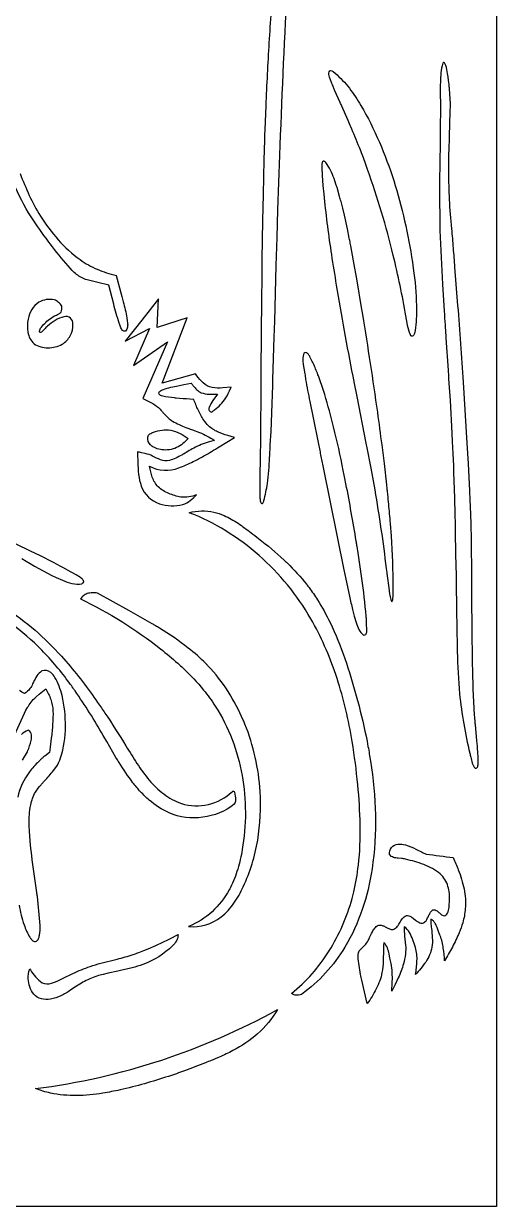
# Model space of a CAD drawing. Header units: inches. Extents: x 35.5 to 88, y 0 to 97.1.
# Drawn here: x 74.94 to 87.96, y 0 to 32.55 of the extents above; entities that cross this region are included whole.
import ezdxf

# ---------------------------------------------------------------- set-up
doc = ezdxf.new("R2010")
doc.units = ezdxf.units.IN
doc.header["$MEASUREMENT"] = 0
doc.layers.add('IMAGE_2', color=7, linetype='Continuous')

msp = doc.modelspace()

# ---------------------------------------------------------------- linework, layer by layer
for points in [[(81.813, 33.758, 0.001108), (81.701, 32.027, 0.004502), (81.61, 30.296), (81.586, 29.633), (81.581, 29.488), (81.576, 29.347), (81.56, 28.803), (81.537, 27.85), (81.524, 27.136), (81.508, 26.064), (81.502, 25.528), (81.496, 24.992), (81.48, 22.996), (81.476, 22.497, -0.001035), (81.47, 21.749), (81.463, 21, -0.006764), (81.458, 20.629), (81.448, 20.073, 0.008399), (81.453, 19.516, 0.085523), (81.462, 19.415, 0.075278), (81.478, 19.369, 0.243631), (81.508, 19.341, 0.228559), (81.531, 19.354, 0.090803), (81.563, 19.425, 0.02527), (81.656, 19.895, 0.020841), (81.719, 20.611, 0.016094), (81.724, 20.701, 0.019623), (81.728, 20.78, 0.021491), (81.731, 20.849, -0.022384), (81.734, 20.909, -0.022652), (81.736, 20.961), (81.757, 21.329), (81.787, 22.091, 0.002881), (81.81, 22.758), (81.846, 23.926), (81.858, 24.364), (81.901, 25.896), (81.924, 26.662), (81.948, 27.428), (82.001, 28.928, -0.003808), (82.199, 33.429)], [(74.848, 28.423, 0.01858), (75.099, 27.826, 0.03138), (75.404, 27.255, 0.041026), (75.894, 26.605, 0.051263), (76.496, 26.057, 0.060554), (76.972, 25.79, 0.032656), (77.49, 25.617), (77.651, 25.038), (77.689, 24.892, -0.01566), (77.788, 24.452, 0.054732), (77.793, 24.406, -0.009934), (77.804, 24.325, -0.06669), (77.805, 24.201, -0.186424), (77.746, 24.092, -0.28523), (77.67, 24.11, -0.111195), (77.614, 24.208, 0.018763), (77.574, 24.312, -0.01277), (77.424, 24.83), (77.29, 25.353), (76.99, 25.424, -0.007498), (76.84, 25.461), (76.691, 25.503, -0.115013), (76.401, 25.652, -0.03591), (76.28, 25.762), (76.224, 25.821), (76.169, 25.882, -0.018072), (75.677, 26.488, -0.015621), (75.222, 27.123, -0.044603), (74.723, 28.044)], [(74.894, 17.83, 0.022721), (75.842, 17.305), (76.01, 17.233, 0.04401), (76.273, 17.146, 0.099336), (76.55, 17.137, 0.057174), (76.584, 17.161, 0.364562), (76.593, 17.226, 0.111843), (76.52, 17.299, 0.019255), (76.389, 17.38, -0.023445), (76.322, 17.417, -0.041406), (76.257, 17.457), (76.019, 17.587), (75.967, 17.614), (75.764, 17.721), (75.406, 17.902), (75.136, 18.036), (74.322, 18.428)], [(74.437, 16.461, -0.041205), (75.259, 15.859, -0.029907), (75.984, 15.144), (76.11, 15.001, -0.026375), (76.982, 13.87, -0.005895), (77.184, 13.575, -0.009549), (77.761, 12.673, 0.005712), (78.064, 12.189, 0.031176), (78.404, 11.731, 0.05671), (78.802, 11.35, 0.082471), (79.287, 11.089, 0.13936), (80.031, 11.062, 0.130198), (80.688, 11.413, -0.662508), (80.747, 11.399, -0.08055), (80.777, 11.186, -0.145858), (80.745, 11.068, -0.132647), (79.88, 10.707, -0.13799), (78.95, 10.831, -0.074857), (78.401, 11.183, -0.025691), (78.166, 11.409, -0.02149), (77.955, 11.658, -0.024584), (77.574, 12.214, -0.013517), (77.487, 12.358), (77.233, 12.795), (77.135, 12.962, 0.020504), (76.36, 14.188, 0.010952), (76.308, 14.262, 0.015355), (76.208, 14.4, 0.036128), (75.441, 15.31, 0.086389), (73.624, 16.62)], [(74.818, 8.292, 0.041455), (74.957, 7.748, 0.050168), (75.114, 7.407, 0.059235), (75.16, 7.346, 0.082199), (75.217, 7.298, 0.171399), (75.268, 7.287, 0.200175), (75.327, 7.328, 0.075342), (75.367, 7.412, 0.043652), (75.381, 7.461, 0.08784), (75.395, 7.733, 0.017346), (75.322, 8.526, 0.017255), (75.307, 8.639), (75.183, 9.54), (75.168, 9.66), (75.137, 9.936), (75.106, 10.327, -0.031104), (75.099, 10.72), (75.101, 10.772, -0.039731), (75.14, 11.049, -0.074257), (75.269, 11.4, -0.041895), (75.427, 11.606, -0.026213), (75.451, 11.634, -0.025405), (75.479, 11.666, -0.022471), (75.512, 11.702, 0.019327), (75.767, 11.993), (75.832, 12.083, 0.07066), (75.963, 12.348, 0.077715), (76.097, 13.202, 0.054965), (76.003, 14.062, 0.018229), (75.921, 14.317, 0.054536), (75.807, 14.559, 0.08894), (75.688, 14.693, 0.247409), (75.443, 14.736, 0.103528), (75.309, 14.597, 0.037085), (75.217, 14.426), (75.192, 14.377, -0.037969), (75.118, 14.25, -0.124841), (74.971, 14.119, -0.09883), (74.828, 14.205, -0.0732)], [(74.465, 12.465), (75.014, 13.678), (75.008, 13.654), (75.052, 13.731, -0.016827), (75.099, 13.806, -0.041607), (75.21, 13.946), (75.249, 13.987, -0.023482), (75.29, 14.026), (75.375, 14.099), (75.551, 14.241, -0.063898), (75.691, 13.953, -0.075268), (75.751, 13.639, -0.023819), (75.743, 13.262, -0.01877), (75.703, 12.887), (75.671, 12.637), (75.652, 12.495), (75.525, 12.394, 0.022549), (75.484, 12.359, 0.019639), (75.43, 12.311, 0.007949), (75.36, 12.245, 0.043813), (75.105, 11.956, 0.110724), (74.78, 11.26, 0.033258)], [(74.909, 12.281), (74.975, 12.387), (75.039, 12.494, -0.029419), (75.054, 12.531, 0.042399), (75.151, 12.818, 0.092748), (75.159, 12.977, 0.246505), (75.066, 13.108, 0.078077), (74.881, 12.984, 0.047145)]]:
    msp.add_lwpolyline(points, format="xyb")
for points in [[(83.36, 31.223, -0.354656), (83.398, 31.261, -0.140826), (83.465, 31.232), (83.522, 31.188, -0.050778), (83.914, 30.772, -0.031336), (84.234, 30.299, -0.029725), (84.74, 29.293, -0.024954), (85.135, 28.239, -0.039213), (85.65, 25.991), (85.674, 25.826), (85.694, 25.681, -0.032932), (85.762, 24.664, -0.012441), (85.752, 24.344, -0.049524), (85.705, 24.027, -0.172093), (85.668, 23.958, -0.588987), (85.595, 23.985, -0.057702), (85.518, 24.244), (85.505, 24.31), (85.468, 24.509, 0.017357), (85.125, 26.174, 0.024507), (84.417, 28.536), (84.337, 28.758, 0.003928), (84.189, 29.144, 0.007735), (83.953, 29.716, 0.022987), (83.938, 29.752), (83.88, 29.885), (83.705, 30.284, 0.011406), (83.663, 30.377), (83.518, 30.701), (83.448, 30.864), (83.431, 30.905), (83.383, 31.029, -0.047191), (83.367, 31.076, -0.057119), (83.352, 31.149, -0.116566)], [(87.381, 12.056, 0.344891), (87.449, 12.105, 0.095606), (87.463, 12.223, -0.030942), (87.462, 12.343), (87.452, 12.514, 0.004163), (87.428, 12.814), (87.386, 13.263, -0.016536), (87.376, 13.376, -0.016522), (87.369, 13.46, -0.011532), (87.35, 13.713, -0.009488), (87.304, 15.1), (87.295, 15.793), (87.292, 16.14), (87.289, 16.486), (87.287, 16.773), (87.283, 17.777), (87.282, 17.903), (87.277, 18.342), (87.267, 18.781), (87.249, 19.27, 0.004111), (87.231, 19.697), (87.193, 20.445), (87.161, 21.006), (87.056, 22.687, 0.002145), (86.906, 24.796), (86.823, 25.849, 0.001588), (86.781, 26.376, 0.002274), (86.738, 26.903), (86.726, 27.008), (86.716, 27.111, -0.015966), (86.665, 27.907, -0.012801), (86.661, 29.104), (86.669, 29.403), (86.684, 29.851), (86.692, 30.075, -0.022627), (86.694, 30.131), (86.7, 30.299, 0.010014), (86.691, 30.482), (86.671, 30.754, 0.018606), (86.66, 30.873), (86.648, 30.987), (86.634, 31.09), (86.621, 31.177, 0.037848), (86.57, 31.399, 0.04919), (86.552, 31.441, 0.03263), (86.533, 31.471, 0.593568), (86.49, 31.46, 0.075249), (86.466, 31.393, 0.041918), (86.43, 31.129, 0.012648), (86.416, 30.73), (86.416, 30.631), (86.421, 30.331, -0.003883), (86.414, 29.464), (86.412, 29.301), (86.405, 28.691), (86.401, 28.234, 0.007898), (86.41, 26.861, 0.007311), (86.479, 25.377), (86.525, 24.635, 0.004604), (86.549, 24.264, -0.004258), (86.562, 24.079, -0.004813), (86.574, 23.894), (86.633, 23.016), (86.643, 22.851), (86.648, 22.774), (86.686, 22.176), (86.737, 21.278), (86.748, 21.054), (86.764, 20.717), (86.778, 20.38, -0.004935), (86.832, 18.502), (86.849, 17.563, -0.002927), (86.862, 16.623), (86.864, 16.466), (86.871, 15.875), (86.879, 15.432, 0.010855), (86.884, 15.266, 0.016296), (86.95, 14.105, 0.032714), (87.23, 12.47, -0.026076), (87.257, 12.363, 0.033802), (87.297, 12.2, 0.117659)], [(85.053, 16.698), (85.066, 16.671, 0.146034), (85.081, 16.652, 0.424522), (85.095, 16.656, 0.090098), (85.11, 16.701, 0.026228), (85.122, 16.866), (85.123, 17.031, 0.018119), (85.072, 18.445), (85.046, 18.798, 0.005807), (84.999, 19.326, 0.008964), (84.973, 19.59, 0.007796), (84.96, 19.722, 0.008733), (84.946, 19.854), (84.878, 20.442), (84.814, 20.956, 0.00456), (84.694, 21.854, 0.004878), (84.286, 24.543), (84.253, 24.738), (84.129, 25.471), (84.032, 26.021), (83.955, 26.432, 0.014827), (83.94, 26.509, 0.015521), (83.926, 26.581, 0.016006), (83.912, 26.649), (83.86, 26.902), (83.776, 27.28), (83.731, 27.469), (83.684, 27.657, -0.011058), (83.645, 27.796), (83.575, 28.039, 0.017566), (83.546, 28.13), (83.492, 28.287, 0.062032), (83.268, 28.732, 0.082787), (83.234, 28.761, 0.205179), (83.198, 28.77, 0.244271), (83.167, 28.727, 0.03635), (83.157, 28.639, 0.02559), (83.16, 28.505), (83.162, 28.471, -0.006305), (83.166, 28.371), (83.186, 28.098), (83.208, 27.859), (83.218, 27.755, 0.010787), (83.419, 26.195, 0.001941), (83.553, 25.356, 0.007051), (84.007, 22.848), (84.045, 22.652), (84.117, 22.286), (84.372, 21.003, -0.015195), (84.387, 20.923), (84.503, 20.321), (84.614, 19.719, -0.012438), (84.929, 17.555), (84.942, 17.448, -0.013409), (84.954, 17.354), (84.997, 17.025), (85.022, 16.861, 0.01833)], [(75.973, 24.612, 0.121989), (75.994, 24.691, 0.027617), (75.995, 24.773, 0.068393), (75.907, 24.881, 0.133062), (75.785, 24.948, 0.189246), (75.362, 24.882, 0.12696), (75.166, 24.683, 0.089345), (75.068, 24.42, 0.08794), (75.06, 24.06, 0.072433), (75.117, 23.886, 0.096464), (75.231, 23.743, 0.154321), (75.615, 23.629, 0.122406), (76.003, 23.727, 0.138821), (76.226, 23.962, 0.128697), (76.303, 24.277, 0.230897), (76.233, 24.446, 0.266274), (76.054, 24.486, 0.076405), (75.814, 24.381, 0.039077), (75.604, 24.226, 0.047178), (75.578, 24.205, 0.018872), (75.498, 24.123, -0.063528), (75.412, 24.047, -0.354295), (75.383, 24.07, -0.128897), (75.39, 24.12), (75.4, 24.144), (75.412, 24.166, -0.072978), (75.653, 24.414, -0.067124), (75.845, 24.532, 0.037042), (75.915, 24.563, 0.12356)], [(78.755, 22.655), (79.448, 24.452), (78.625, 24.186), (78.655, 24.974), (78.197, 24.395), (77.741, 23.814), (78.414, 24.164), (77.972, 23.143), (78.906, 23.798), (78.223, 22.233, -0.02289), (78.448, 22.128, -0.058312), (78.654, 21.989, -0.021973), (78.747, 21.889, 0.014062), (78.815, 21.813, 0.015848), (78.922, 21.703, 0.056332), (79.045, 21.611, 0.046136), (79.408, 21.44), (79.596, 21.369), (79.784, 21.298, -0.058756), (80.201, 21.079, 0.021089), (80.054, 21.039, 0.051318), (79.629, 20.869, 0.018332), (79.465, 20.777), (79.343, 20.705, -0.024747), (79.298, 20.679, -0.064343), (78.959, 20.531, -0.147147), (78.717, 20.549, -0.033009), (78.496, 20.65, 0.052615), (78.293, 20.719), (78.188, 20.743, 0.019904), (78.135, 20.754, 0.032172), (78.082, 20.763, -0.009664), (78.083, 20.704), (78.087, 20.481, 0.022061), (78.11, 20.147, 0.051075), (78.184, 19.821, 0.226709), (78.683, 19.339, 0.153126), (79.325, 19.32, 0.090005), (79.533, 19.428, 0.051098), (79.704, 19.587, -0.06094), (79.494, 19.524, -0.079373), (79.274, 19.523, -0.05851), (78.941, 19.62, -0.087983), (78.649, 19.807, -0.114565), (78.487, 20.07, -0.039731), (78.414, 20.369, 0.213842), (79.215, 20.324, 0.031085), (79.617, 20.499, 0.018188), (79.908, 20.654, 0.00915), (80.332, 20.905), (80.753, 21.161), (80.564, 21.214, -0.039056), (80.286, 21.316, -0.08101), (80.039, 21.479, -0.042266), (79.903, 21.641, -0.049199), (79.75, 21.919, -0.015183), (79.629, 22.211), (79.521, 22.219, -0.008481), (79.146, 22.244, -0.022879), (79.099, 22.249, -0.027447), (78.774, 22.3, -0.086489), (78.715, 22.319, -0.123333), (78.679, 22.353, -0.322205), (78.683, 22.423, -0.135997), (78.743, 22.462, -0.049142), (78.945, 22.531, -0.007076), (79.153, 22.578), (79.356, 22.62), (79.559, 22.66, 0.03134), (79.616, 22.582, 0.046545), (79.715, 22.475, 0.0832), (79.836, 22.395, 0.085759), (80.057, 22.353, 0.024298), (80.281, 22.355), (80.157, 22.178, 0.055991), (80.053, 21.987, 0.245011), (80.055, 21.908, 0.192313), (80.116, 21.856, 0.020832), (80.181, 21.906, 0.07013), (80.203, 21.923), (80.288, 21.992, 0.055034), (80.44, 22.149, 0.047042), (80.574, 22.368, 0.019697), (80.611, 22.445), (80.658, 22.549), (80.433, 22.526), (80.358, 22.521, -0.090237), (80.059, 22.559, -0.108348), (79.841, 22.71, -0.0396), (79.674, 22.915), (79.214, 22.786)], [(84.307, 15.725, 0.229753), (84.365, 15.742, 0.170459), (84.396, 15.83, 0.04402), (84.397, 15.899), (84.39, 16.003, -0.049753), (84.387, 16.107, 0.012088), (84.377, 16.246, 0.013389), (84.259, 17.28), (84.184, 17.795, 0.007495), (84.144, 18.052, 0.007424), (84.124, 18.18, 0.008641), (84.103, 18.309, 0.007036), (83.821, 19.886, 0.006398), (83.782, 20.082, 0.007848), (83.747, 20.254, 0.010319), (83.481, 21.452, 0.011873), (83.237, 22.341, 0.011149), (83.091, 22.779, 0.015745), (83.05, 22.887, 0.017051), (82.986, 23.048, 0.009182), (82.918, 23.206, -0.041822), (82.872, 23.294, 0.034305), (82.802, 23.428, 0.109718), (82.744, 23.487, 0.288852), (82.662, 23.486, 0.080068), (82.634, 23.304, 0.043065), (82.643, 23.167), (82.658, 23.065), (82.686, 22.912, -0.027682), (82.709, 22.759, 0.006199), (82.824, 22.153), (82.914, 21.7), (83.053, 21.02, -0.003629), (83.123, 20.68, -0.004756), (83.192, 20.34), (83.763, 17.521), (83.918, 16.79, 0.011407), (84.004, 16.426), (84.051, 16.245), (84.103, 16.066, 0.026869), (84.176, 15.877, 0.153054)], [(78.363, 21.17, -0.222005), (78.423, 21.261, -0.07903), (78.522, 21.306, -0.054863), (78.756, 21.362, -0.074627), (78.998, 21.362, -0.079066), (79.25, 21.273, -0.025209), (79.478, 21.135, -0.025629), (79.329, 20.994, -0.068772), (79.158, 20.882, -0.13793), (78.754, 20.823, -0.064992), (78.584, 20.864, -0.091661), (78.436, 20.955, -0.235532)], [(82.426, 5.813, -0.066553), (82.321, 5.856, 0.081805), (83.358, 7.033, 0.073555), (83.99, 8.469), (84.038, 8.66, 0.027143), (84.163, 9.39, 0.033207), (84.212, 10.499, 0.020729), (84.146, 11.606, 0.01695), (83.992, 12.79, 0.037169), (83.574, 14.532, 0.01102), (83.539, 14.639, 0.049007), (82.854, 16.172, 0.080906), (81.426, 17.916, 0.042995), (80.516, 18.589, 0.046196), (79.502, 19.091, -0.124921), (80.184, 19.106, -0.039347), (80.463, 19.013, -0.043711), (80.849, 18.799, -0.014768), (81.206, 18.541, -0.00387), (81.414, 18.381, -0.023992), (82.116, 17.788, -0.013395), (82.199, 17.709, -0.034861), (82.74, 17.114, -0.022275), (82.772, 17.072, -0.021057), (82.803, 17.03, -0.021374), (83.035, 16.694, -0.030309), (83.383, 16.069, -0.0291), (83.79, 15.079, -0.016292), (84.103, 14.054), (84.18, 13.763, -0.018044), (84.427, 12.661, -0.008964), (84.464, 12.452, -0.012317), (84.496, 12.256, -0.032776), (84.632, 10.773, -0.044919), (84.539, 9.286, -0.044007), (84.269, 8.174, -0.053261), (83.791, 7.135, -0.100141), (82.598, 5.833, -0.071113)], [(76.695, 16.865, 0.088469), (76.591, 16.804, 0.026087), (76.506, 16.719, -0.055322), (78.715, 15.344, -0.013588), (79.187, 14.949, -0.007688), (79.338, 14.81, -0.033509), (79.899, 14.211, -0.028717), (80.221, 13.768, -0.049989), (80.684, 12.852, -0.048398), (80.959, 11.862, -0.087189), (80.964, 9.819, -0.032592), (80.84, 9.284, -0.043523), (80.637, 8.774, -0.026875), (80.603, 8.709, -0.083608), (80.132, 8.109, -0.089327), (79.488, 7.7, 0.187636), (80.382, 7.966, 0.073478), (80.737, 8.346, 0.045195), (80.994, 8.798, 0.067715), (81.389, 10.078, 0.056725), (81.456, 11.416, 0.079806), (81.039, 13.272, 0.01446), (80.993, 13.382, 0.042146), (80.573, 14.173, 0.048311), (80.02, 14.878, 0.023538), (79.962, 14.938, 0.032631), (79.479, 15.367, 0.030182), (78.681, 15.915, 0.009439), (78.577, 15.978, 0.014312), (78.486, 16.032), (78.165, 16.217), (77.841, 16.398), (76.978, 16.88, 0.01615), (76.836, 16.885, 0.072134)], [(86.526, 7.994, 0.202867), (86.617, 8.069, 0.100355), (86.659, 8.236, -0.013239), (86.674, 8.407, 0.084846), (86.63, 8.807, 0.141946), (86.417, 9.148, 0.084257), (85.962, 9.408, 0.033896), (85.459, 9.553, 0.060234), (85.346, 9.576), (85.259, 9.584, -0.062396), (85.13, 9.605, -0.164191), (85.021, 9.678, -0.226318), (85.074, 9.874, -0.198872), (85.252, 9.972, -0.071808), (85.458, 9.946, -0.048963), (85.747, 9.834, -0.015472), (85.782, 9.817), (85.903, 9.756, 0.02015), (86.025, 9.697, 0.000308), (86.775, 9.597, -0.006993), (86.915, 9.26, -0.041352), (87.073, 8.737, -0.073693), (87.106, 8.191, -0.052947), (87.037, 7.807, -0.025651), (86.941, 7.532, -0.021623), (86.752, 7.137, -0.00521), (86.537, 6.757, 0.018657), (86.501, 7.106, 0.053134), (86.418, 7.448, -0.038605), (86.392, 7.51, 0.019058), (86.305, 7.728, 0.022289), (86.278, 7.781, 0.034583), (86.227, 7.854, 0.117906), (86.155, 7.908), (86.158, 7.811, 0.0198), (86.174, 7.643, -0.020351), (86.199, 7.391, -0.06349), (86.187, 7.137, -0.111532), (86.017, 6.725, -0.038126), (85.734, 6.379, 0.038177), (85.777, 6.753, 0.080642), (85.735, 7.126), (85.708, 7.203), (85.66, 7.338, 0.048971), (85.57, 7.535, 0.105124), (85.428, 7.697, 0.045762), (85.429, 7.508), (85.435, 7.438), (85.461, 7.191, -0.059858), (85.456, 6.943, -0.049001), (85.405, 6.675, -0.03625), (85.262, 6.291), (85.174, 6.107), (85.081, 5.925), (85.088, 6.02, 0.011844), (85.096, 6.186, 0.053059), (85.066, 6.684, -0.026667), (85.033, 6.834), (85.011, 6.947, 0.036413), (84.962, 7.114, 0.11252), (84.868, 7.26), (84.857, 7.157), (84.852, 7.066), (84.846, 6.75, -0.048146), (84.813, 6.435, -0.073371), (84.656, 5.986, -0.033976), (84.408, 5.581), (84.259, 6.222, -0.015201), (84.225, 6.384, -0.031464), (84.156, 6.873, -0.249854), (84.219, 7.071, -0.045646), (84.255, 7.108, 0.025327), (84.368, 7.215, 0.036349), (84.447, 7.349, -0.013703), (84.547, 7.559, -0.037422), (84.613, 7.656, -0.080856), (84.701, 7.733, -0.160324), (84.818, 7.731, -0.056782), (84.897, 7.697), (84.954, 7.666, 0.044522), (85.045, 7.627, 0.134968), (85.143, 7.626, 0.116975), (85.241, 7.711, 0.036285), (85.293, 7.792, -0.036185), (85.371, 7.916, -0.144052), (85.486, 8.005, -0.141048), (85.608, 7.973, -0.059465), (85.685, 7.92), (85.74, 7.876, 0.059933), (85.829, 7.817, 0.119564), (85.931, 7.79, 0.142559), (86.025, 7.862, 0.051651), (86.107, 8.017, -0.03445), (86.15, 8.094, -0.09447), (86.211, 8.158, -0.203756), (86.303, 8.147, -0.04701), (86.359, 8.109, 0.003363), (86.436, 8.041, 0.128702)], [(75.072, 6.261, -0.101282), (75.11, 6.535), (75.129, 6.508, 0.024806), (75.273, 6.313, 0.092484), (75.458, 6.156, 0.171531), (75.707, 6.141, 0.045751), (75.94, 6.23), (76.146, 6.331, -0.011577), (76.3, 6.406, -0.030977), (76.777, 6.603, -0.018274), (77.071, 6.69), (77.517, 6.804, 0.017888), (77.959, 6.932, 0.014725), (78.118, 6.989), (78.256, 7.043), (78.376, 7.092), (78.584, 7.183, 0.01407), (78.738, 7.254), (78.968, 7.365), (79.197, 7.478, -0.13362), (79.153, 7.31, -0.064043), (79.046, 7.173, -0.10895), (78.23, 6.659, -0.021098), (77.928, 6.566), (77.813, 6.538), (77.611, 6.492, -0.001137), (77.535, 6.476), (77.27, 6.417), (77.138, 6.385), (77.006, 6.35, 0.056666), (76.623, 6.191, 0.025859), (76.27, 5.973), (76.236, 5.95, -0.035305), (75.971, 5.798, -0.066659), (75.681, 5.699, -0.107794), (75.434, 5.712, -0.143175), (75.224, 5.841, -0.099004), (75.114, 6.039, -0.06756)], [(75.683, 3.118, -0.039667), (75.271, 3.24, 0.048093), (78.745, 4.027, 0.045358), (81.938, 5.414, -0.076408), (81.386, 4.749, -0.060376), (80.703, 4.286, -0.020961), (80.331, 4.108, -0.018052), (80.236, 4.067, -0.02069), (80.165, 4.037, -0.020854), (80.111, 4.015, -0.000783), (79.95, 3.95, -0.006423), (79.374, 3.73, -0.011114), (78.937, 3.578, -0.024624), (77.6, 3.206, -0.014838), (77.126, 3.114, -0.036416), (76.404, 3.049, -0.056966)]]:
    msp.add_lwpolyline(points, format="xyb", close=True)
at = {"layer": 'IMAGE_2'}
msp.add_lwpolyline([(35.508, 97.138), (87.963, 97.138), (87.963, 0), (35.508, 0)], close=True, dxfattribs=at)

doc.saveas('drawing.dxf')
